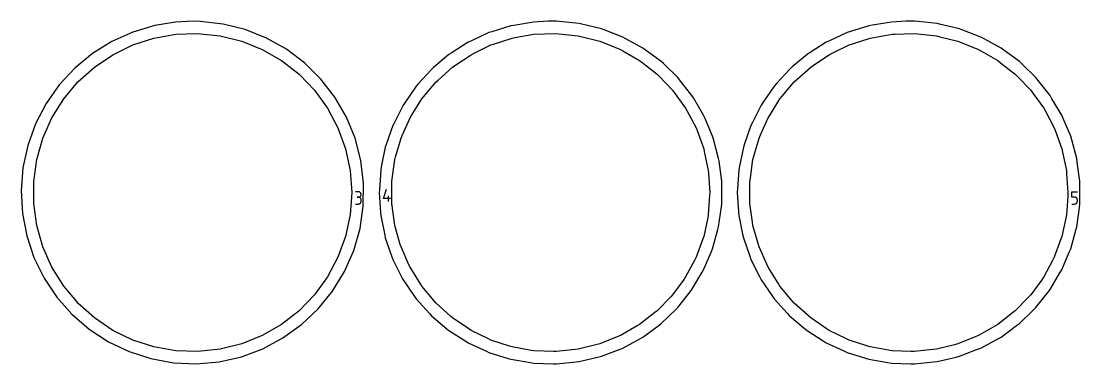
# Model space of a CAD drawing. Extents: x 0 to 800, y 0 to 1000.
# Drawn here: x 173.2 to 389.3, y 545.5 to 615.4 of the extents above; entities that cross this region are included whole.
import ezdxf

# ---------------------------------------------------------------- set-up
doc = ezdxf.new("R2010")
doc.units = 0
doc.header["$MEASUREMENT"] = 0
for name, color, linetype in [('annotation', 7, 'Continuous'), ('boundary', 7, 'Continuous'), ('hole', 7, 'Continuous')]:
    doc.layers.add(name, color=color, linetype=linetype)

msp = doc.modelspace()

# ---------------------------------------------------------------- linework, layer by layer
at = {"layer": 'annotation', "color": 1}
for p, q in [((242.001713, 580.617789), (241.442217, 580.617789)), ((242.001713, 579.498798), (241.72157, 579.498798)), ((241.72157, 579.498798), (242.001713, 579.498798)), ((242.102339, 580.608757), (242.001713, 580.617789)), ((242.001713, 579.498798), (242.102339, 579.507832)), ((242.102339, 579.489766), (242.001713, 579.498798)), ((242.001713, 579.498798), (242.001713, 579.498798)), ((242.197025, 580.582728), (242.102339, 580.608757)), ((242.102339, 579.507832), (242.197025, 579.533876)), ((242.197025, 579.463737), (242.102339, 579.489766)), ((242.284196, 580.541303), (242.197025, 580.582728)), ((242.197025, 579.533876), (242.284196, 579.575342)), ((242.284196, 579.422312), (242.197025, 579.463737)), ((242.362277, 580.486083), (242.284196, 580.541303)), ((242.284196, 579.575342), (242.362277, 579.630643)), ((242.362277, 579.367091), (242.284196, 579.422312)), ((242.429693, 580.418668), (242.362277, 580.486083)), ((242.362277, 579.630643), (242.429693, 579.69819)), ((242.429693, 579.299677), (242.362277, 579.367091)), ((242.484869, 580.34066), (242.429693, 580.418668)), ((242.429693, 579.69819), (242.484869, 579.776395)), ((242.484869, 579.221669), (242.429693, 579.299677)), ((242.52623, 580.25366), (242.484869, 580.34066)), ((242.484869, 579.776395), (242.52623, 579.863671)), ((242.52623, 579.134668), (242.484869, 579.221669)), ((242.552201, 580.159267), (242.52623, 580.25366)), ((242.52623, 579.863671), (242.552201, 579.95843)), ((242.552201, 579.040275), (242.52623, 579.134668)), ((242.561208, 580.059084), (242.552201, 580.159267)), ((242.552201, 579.95843), (242.561208, 580.059084)), ((242.561208, 580.059084), (242.561208, 580.059084)), ((247.145503, 579.208069), (247.704209, 581.16749)), ((248.544479, 579.208069), (247.145503, 579.208069)), ((248.125134, 578.647941), (248.125134, 579.766933)), ((387.63591, 579.498719), (387.63591, 580.620713)), ((387.63591, 580.620713), (388.754901, 580.620713)), ((388.195406, 579.498719), (387.63591, 579.498719)), ((388.295866, 579.489739), (388.195406, 579.498719)), ((388.390464, 579.46384), (388.295866, 579.489739)), ((388.477608, 579.422584), (388.390464, 579.46384)), ((388.55571, 579.367533), (388.477608, 579.422584)), ((388.623178, 579.300248), (388.55571, 579.367533)), ((388.678421, 579.222292), (388.623178, 579.300248)), ((388.71985, 579.135226), (388.678421, 579.222292)), ((388.745873, 579.040613), (388.71985, 579.135226)), ((241.442217, 578.101243), (242.001713, 578.101243)), ((242.001713, 578.101243), (242.102339, 578.11027)), ((242.001713, 578.101243), (242.001713, 578.101243)), ((242.102339, 578.11027), (242.197025, 578.136286)), ((242.197025, 578.136286), (242.284196, 578.177694)), ((242.284196, 578.177694), (242.362277, 578.232898)), ((242.362277, 578.232898), (242.429693, 578.300299)), ((242.429693, 578.300299), (242.484869, 578.378302)), ((242.484869, 578.378302), (242.52623, 578.465309)), ((242.52623, 578.465309), (242.552201, 578.559724)), ((242.561208, 578.940092), (242.552201, 579.040275)), ((242.552201, 578.559724), (242.561208, 578.659949)), ((242.561208, 578.659949), (242.561208, 578.940092)), ((242.561208, 578.940092), (242.561208, 578.940092)), ((387.63591, 578.101164), (388.195406, 578.101164)), ((388.195406, 578.101164), (388.295824, 578.110193)), ((388.195406, 578.101164), (388.195406, 578.101164)), ((388.295824, 578.110193), (388.3904, 578.136223)), ((388.3904, 578.136223), (388.477538, 578.177668)), ((388.477538, 578.177668), (388.555645, 578.232944)), ((388.555645, 578.232944), (388.623126, 578.300464)), ((388.623126, 578.300464), (388.678386, 578.378645)), ((388.678386, 578.378645), (388.719832, 578.4659)), ((388.719832, 578.4659), (388.745868, 578.560644)), ((388.745868, 578.560644), (388.754901, 578.661292)), ((388.754901, 578.940013), (388.745873, 579.040613)), ((388.754901, 578.661292), (388.754901, 578.940013)), ((388.754901, 578.940013), (388.754901, 578.940013))]:
    msp.add_line(p, q, dxfattribs=at)
at = {"layer": 'boundary', "color": 5}
for p, q in [((200.436397, 614.560293), (195.957984, 613.228979)), ((204.637595, 615.268943), (200.436397, 614.560293)), ((208.244734, 615.442985), (204.637595, 615.268943)), ((209.723349, 615.38364), (208.244734, 615.442985)), ((214.366119, 614.860986), (209.723349, 615.38364)), ((218.897842, 613.724174), (214.366119, 614.860986)), ((223.237569, 611.993485), (218.897842, 613.724174)), ((273.124074, 614.491274), (269.211125, 613.277462)), ((273.694607, 614.587511), (273.124074, 614.491274)), ((277.734441, 615.268943), (273.694607, 614.587511)), ((280.804245, 615.422967), (277.734441, 615.268943)), ((281.382515, 615.442301), (280.804245, 615.422967)), ((282.407332, 615.425175), (281.382515, 615.442301)), ((282.983015, 615.36726), (282.407332, 615.425175)), ((287.059317, 614.95718), (282.983015, 615.36726)), ((287.622151, 614.823051), (287.059317, 614.95718)), ((291.607467, 613.87331), (287.622151, 614.823051)), ((292.147396, 613.66536), (291.607467, 613.87331)), ((346.22092, 614.491274), (342.464267, 613.325945)), ((346.952816, 614.614729), (346.22092, 614.491274)), ((350.831288, 615.268943), (346.952816, 614.614729)), ((353.778474, 615.416815), (350.831288, 615.268943)), ((354.520296, 615.441617), (353.778474, 615.416815)), ((355.504178, 615.425175), (354.520296, 615.441617)), ((356.242681, 615.35088), (355.504178, 615.425175)), ((360.156164, 614.95718), (356.242681, 615.35088)), ((360.878182, 614.785116), (360.156164, 614.95718)), ((364.704314, 613.87331), (360.878182, 614.785116)), ((365.396949, 613.606545), (364.704314, 613.87331)), ((195.957984, 613.228979), (191.696959, 611.312633)), ((227.307898, 609.699809), (223.237569, 611.993485)), ((268.658512, 613.106039), (264.942245, 611.381516)), ((269.211125, 613.277462), (268.658512, 613.106039)), ((295.970527, 612.192902), (292.147396, 613.66536)), ((296.477921, 611.914841), (295.970527, 612.192902)), ((300.070679, 609.945949), (296.477921, 611.914841)), ((341.755359, 613.106039), (338.18753, 611.450398)), ((342.464267, 613.325945), (341.755359, 613.106039)), ((369.067373, 612.192902), (365.396949, 613.606545)), ((369.718273, 611.836198), (369.067373, 612.192902)), ((373.167526, 609.945949), (369.718273, 611.836198)), ((191.696959, 611.312633), (187.729392, 608.845448)), ((231.036221, 606.884075), (227.307898, 609.699809)), ((264.417408, 611.137967), (260.964171, 608.933501)), ((264.942245, 611.381516), (264.417408, 611.137967)), ((300.536488, 609.60274), (300.070679, 609.945949)), ((303.834794, 607.172544), (300.536488, 609.60274)), ((337.514255, 611.137967), (334.19895, 609.021554)), ((338.18753, 611.450398), (337.514255, 611.137967)), ((373.765079, 609.505671), (373.167526, 609.945949)), ((376.93164, 607.172544), (373.765079, 609.505671)), ((187.729392, 608.845448), (184.126104, 605.871452)), ((260.476482, 608.622171), (257.347914, 605.977104)), ((260.964171, 608.933501), (260.476482, 608.622171)), ((333.573328, 608.622171), (330.569725, 606.082756)), ((334.19895, 609.021554), (333.573328, 608.622171)), ((184.126104, 605.871452), (180.951283, 602.443713)), ((234.355939, 603.596534), (231.036221, 606.884075)), ((256.906077, 605.603549), (254.1579, 602.565078)), ((257.347914, 605.977104), (256.906077, 605.603549)), ((304.250696, 606.770312), (303.834794, 607.172544)), ((307.19562, 603.922185), (304.250696, 606.770312)), ((330.002923, 605.603549), (327.364517, 602.686444)), ((330.569725, 606.082756), (330.002923, 605.603549)), ((377.465171, 606.65655), (376.93164, 607.172544)), ((380.292466, 603.922185), (377.465171, 606.65655)), ((237.207881, 599.895845), (234.355939, 603.596534)), ((307.554203, 603.468107), (307.19562, 603.922185)), ((310.093263, 600.252868), (307.554203, 603.468107)), ((380.752467, 603.339681), (380.292466, 603.922185)), ((383.190109, 600.252868), (380.752467, 603.339681)), ((180.951283, 602.443713), (178.261746, 598.623404)), ((253.769784, 602.135965), (251.451204, 598.758317)), ((254.1579, 602.565078), (253.769784, 602.135965)), ((326.86663, 602.135965), (324.640661, 598.89323)), ((327.364517, 602.686444), (326.86663, 602.135965)), ((178.261746, 598.623404), (176.105335, 594.478694)), ((239.541108, 595.848051), (237.207881, 599.895845)), ((251.451204, 598.758317), (251.123758, 598.281302)), ((310.388122, 599.755047), (310.093263, 600.252868)), ((312.475963, 596.230074), (310.388122, 599.755047)), ((324.640661, 598.89323), (324.220604, 598.281302)), ((383.568363, 599.614249), (383.190109, 600.252868)), ((385.57281, 596.230074), (383.568363, 599.614249)), ((251.123758, 598.281302), (249.275987, 594.624747)), ((324.220604, 598.281302), (322.446639, 594.770801)), ((176.105335, 594.478694), (174.520638, 590.083548)), ((241.313999, 591.525383), (239.541108, 595.848051)), ((249.275987, 594.624747), (249.015032, 594.108343)), ((312.701838, 595.697394), (312.475963, 596.230074)), ((314.301218, 591.925589), (312.701838, 595.697394)), ((322.446639, 594.770801), (322.111879, 594.108343)), ((385.862569, 595.546737), (385.57281, 596.230074)), ((387.398065, 591.925589), (385.862569, 595.546737)), ((249.015032, 594.108343), (247.671162, 590.238136)), ((322.111879, 594.108343), (320.821687, 590.392723)), ((174.520638, 590.083548), (173.535893, 585.516397)), ((242.494916, 587.004982), (241.313999, 591.525383)), ((247.671162, 590.238136), (247.481372, 589.691559)), ((314.454079, 591.367556), (314.301218, 591.925589)), ((315.536457, 587.416228), (314.454079, 591.367556)), ((320.821687, 590.392723), (320.578218, 589.691559)), ((387.594159, 591.209728), (387.398065, 591.925589)), ((388.633303, 587.416228), (387.594159, 591.209728)), ((247.481372, 589.691559), (246.665334, 585.67676)), ((320.578218, 589.691559), (319.794776, 585.837122)), ((243.062779, 582.367512), (242.494916, 587.004982)), ((246.665334, 585.67676), (246.550088, 585.109762)), ((315.613574, 586.8428), (315.536457, 587.416228)), ((316.159626, 582.782461), (315.613574, 586.8428)), ((319.794776, 585.837122), (319.646934, 585.109762)), ((388.732231, 586.680618), (388.633303, 587.416228)), ((389.256472, 582.782461), (388.732231, 586.680618)), ((173.535893, 585.516397), (173.16865, 580.858742)), ((246.550088, 585.109762), (246.276428, 581.022018)), ((319.646934, 585.109762), (319.384205, 581.185295)), ((243.007473, 577.69573), (243.062779, 582.367512)), ((316.159626, 582.20387), (316.159626, 582.782461)), ((316.159626, 578.106977), (316.159626, 582.20387)), ((389.256472, 582.040228), (389.256472, 582.782461)), ((389.256472, 578.106977), (389.256472, 582.040228)), ((173.16865, 580.858742), (173.425524, 576.193698)), ((246.276428, 581.022018), (246.237779, 580.444719)), ((246.237779, 580.444719), (246.51144, 576.356975)), ((319.384205, 581.185295), (319.334626, 580.444719)), ((319.334626, 580.444719), (319.597355, 576.520252)), ((242.329983, 573.073004), (243.007473, 577.69573)), ((315.536457, 573.47321), (316.082509, 577.533549)), ((316.082509, 577.533549), (316.159626, 578.106977)), ((388.633303, 573.47321), (389.157544, 577.371367)), ((389.157544, 577.371367), (389.256472, 578.106977)), ((173.425524, 576.193698), (174.301874, 571.604514)), ((246.51144, 576.356975), (246.550088, 575.779676)), ((246.550088, 575.779676), (247.366125, 571.764877)), ((319.597355, 576.520252), (319.646934, 575.779676)), ((319.646934, 575.779676), (320.430377, 571.925239)), ((241.04238, 568.581827), (242.329983, 573.073004)), ((314.301218, 568.96385), (315.383596, 572.915177)), ((315.383596, 572.915177), (315.536457, 573.47321)), ((387.398065, 568.96385), (388.437209, 572.757349)), ((388.437209, 572.757349), (388.633303, 573.47321)), ((174.301874, 571.604514), (175.782074, 567.173086)), ((247.366125, 571.764877), (247.481372, 571.197879)), ((247.481372, 571.197879), (248.825242, 567.327673)), ((320.430377, 571.925239), (320.578218, 571.197879)), ((320.578218, 571.197879), (321.86841, 567.48226)), ((239.167652, 564.302343), (241.04238, 568.581827)), ((312.475963, 564.659366), (314.075343, 568.43117)), ((314.075343, 568.43117), (314.301218, 568.96385)), ((387.108305, 568.280513), (387.398065, 568.96385)), ((175.782074, 567.173086), (177.839762, 562.978487)), ((248.825242, 567.327673), (249.015032, 566.781096)), ((249.015032, 566.781096), (250.862803, 563.124541)), ((321.86841, 567.48226), (322.111879, 566.781096)), ((322.111879, 566.781096), (323.885844, 563.270595)), ((385.57281, 564.659366), (387.108305, 568.280513)), ((236.739251, 560.31092), (239.167652, 564.302343)), ((310.093263, 560.636572), (312.181104, 564.161545)), ((312.181104, 564.161545), (312.475963, 564.659366)), ((383.190109, 560.636572), (385.194556, 564.020747)), ((385.194556, 564.020747), (385.57281, 564.659366)), ((177.839762, 562.978487), (180.438103, 559.095576)), ((250.862803, 563.124541), (251.123758, 562.608137)), ((251.123758, 562.608137), (253.442338, 559.230489)), ((323.885844, 563.270595), (324.220604, 562.608137)), ((324.220604, 562.608137), (326.446574, 559.365403)), ((233.8005, 556.678785), (236.739251, 560.31092)), ((307.19562, 556.967254), (309.734679, 560.182494)), ((309.734679, 560.182494), (310.093263, 560.636572)), ((380.292466, 556.967254), (382.730108, 560.054068)), ((382.730108, 560.054068), (383.190109, 560.636572)), ((180.438103, 559.095576), (183.530884, 555.593638)), ((253.442338, 559.230489), (253.769784, 558.753475)), ((253.769784, 558.753475), (256.51796, 555.715004)), ((326.446574, 559.365403), (326.86663, 558.753475)), ((326.86663, 558.753475), (329.505037, 555.836369)), ((183.530884, 555.593638), (187.062762, 552.535171)), ((230.403882, 553.470753), (233.8005, 556.678785)), ((256.51796, 555.715004), (256.906077, 555.28589)), ((303.834794, 553.716892), (306.779718, 556.565022)), ((306.779718, 556.565022), (307.19562, 556.967254)), ((329.505037, 555.836369), (330.002923, 555.28589)), ((376.93164, 553.716892), (379.758935, 556.451259)), ((379.758935, 556.451259), (380.292466, 556.967254)), ((226.609944, 550.744074), (230.403882, 553.470753)), ((256.906077, 555.28589), (260.034644, 552.640823)), ((300.070679, 550.943491), (303.368985, 553.373684)), ((303.368985, 553.373684), (303.834794, 553.716892)), ((330.002923, 555.28589), (333.006526, 552.746475)), ((373.167526, 550.943491), (376.334087, 553.276615)), ((376.334087, 553.276615), (376.93164, 553.716892)), ((187.062762, 552.535171), (190.970804, 549.97475)), ((260.034644, 552.640823), (260.476482, 552.267268)), ((260.476482, 552.267268), (263.929718, 550.062803)), ((333.006526, 552.746475), (333.573328, 552.267268)), ((333.573328, 552.267268), (336.888632, 550.150856)), ((190.970804, 549.97475), (195.185268, 547.958067)), ((222.486459, 548.547402), (226.609944, 550.744074)), ((263.929718, 550.062803), (264.417408, 549.751473)), ((264.417408, 549.751473), (268.133676, 548.026949)), ((295.970527, 548.696538), (299.563286, 550.665431)), ((299.563286, 550.665431), (300.070679, 550.943491)), ((336.888632, 550.150856), (337.514255, 549.751473)), ((337.514255, 549.751473), (341.082084, 548.095832)), ((369.067373, 548.696538), (372.516627, 550.586787)), ((372.516627, 550.586787), (373.167526, 550.943491)), ((195.185268, 547.958067), (199.630909, 546.521105)), ((213.549607, 545.890725), (218.106973, 546.919936)), ((218.106973, 546.919936), (222.486459, 548.547402)), ((268.133676, 548.026949), (268.658512, 547.7834)), ((268.658512, 547.7834), (272.57146, 546.569588)), ((287.059317, 545.93226), (291.044634, 546.882001)), ((291.044634, 546.882001), (291.607467, 547.01613)), ((291.607467, 547.01613), (295.430598, 548.488588)), ((295.430598, 548.488588), (295.970527, 548.696538)), ((341.082084, 548.095832), (341.755359, 547.7834)), ((341.755359, 547.7834), (345.512012, 546.618071)), ((360.156164, 545.93226), (363.982295, 546.844065)), ((363.982295, 546.844065), (364.704314, 547.01613)), ((364.704314, 547.01613), (368.374738, 548.429773)), ((368.374738, 548.429773), (369.067373, 548.696538)), ((199.630909, 546.521105), (204.228425, 545.689515)), ((204.228425, 545.689515), (208.895766, 545.478131)), ((208.895766, 545.478131), (213.549607, 545.890725)), ((272.57146, 546.569588), (273.124074, 546.398165)), ((273.124074, 546.398165), (277.163908, 545.716733)), ((277.163908, 545.716733), (277.734441, 545.620496)), ((277.734441, 545.620496), (281.829061, 545.483599)), ((281.829061, 545.483599), (282.407332, 545.464265)), ((282.407332, 545.464265), (286.483634, 545.874345)), ((286.483634, 545.874345), (287.059317, 545.93226)), ((345.512012, 546.618071), (346.22092, 546.398165)), ((346.22092, 546.398165), (350.099392, 545.743951)), ((350.099392, 545.743951), (350.831288, 545.620496)), ((350.831288, 545.620496), (354.762357, 545.489067)), ((354.762357, 545.489067), (355.504178, 545.464265)), ((355.504178, 545.464265), (359.417661, 545.857966)), ((359.417661, 545.857966), (360.156164, 545.93226))]:
    msp.add_line(p, q, dxfattribs=at)
at = {"layer": 'hole', "color": 5}
for p, q in [((195.966214, 610.578193), (200.278502, 611.97933)), ((200.278502, 611.97933), (204.743758, 612.76668)), ((204.743758, 612.76668), (209.174533, 612.926678)), ((209.174533, 612.926678), (213.784515, 612.450971)), ((213.784515, 612.450971), (218.184006, 611.354054)), ((269.596706, 610.751583), (273.375348, 611.97933)), ((273.375348, 611.97933), (273.927924, 612.076765)), ((273.927924, 612.076765), (277.840604, 612.76668)), ((277.840604, 612.76668), (282.231681, 612.927371)), ((282.231681, 612.927371), (282.930073, 612.86627)), ((282.930073, 612.86627), (286.881362, 612.450971)), ((286.881362, 612.450971), (287.425799, 612.315227)), ((287.425799, 612.315227), (291.280853, 611.354054)), ((342.844483, 610.800623), (346.472195, 611.97933)), ((346.472195, 611.97933), (347.181054, 612.104322)), ((347.181054, 612.104322), (350.937451, 612.76668)), ((350.937451, 612.76668), (351.476753, 612.794943)), ((351.476753, 612.794943), (355.288828, 612.928064)), ((355.288828, 612.928064), (356.184746, 612.849682)), ((356.184746, 612.849682), (359.978208, 612.450971)), ((359.978208, 612.450971), (360.676627, 612.276835)), ((360.676627, 612.276835), (364.377699, 611.354054)), ((191.890935, 608.590544), (195.966214, 610.578193)), ((218.184006, 611.354054), (222.388031, 609.655526)), ((222.388031, 609.655526), (226.31473, 607.388441)), ((265.492097, 608.836516), (269.063061, 610.578193)), ((269.063061, 610.578193), (269.596706, 610.751583)), ((291.280853, 611.354054), (291.801101, 611.143861)), ((291.801101, 611.143861), (295.484878, 609.655526)), ((295.484878, 609.655526), (295.970807, 609.374974)), ((295.970807, 609.374974), (299.411576, 607.388441)), ((338.731578, 608.906084), (342.159907, 610.578193)), ((342.159907, 610.578193), (342.844483, 610.800623)), ((364.377699, 611.354054), (365.045088, 611.084413)), ((365.045088, 611.084413), (368.581724, 609.655526)), ((368.581724, 609.655526), (369.205088, 609.295626)), ((188.131931, 606.055068), (191.890935, 608.590544)), ((226.31473, 607.388441), (229.88769, 604.596926)), ((261.693954, 606.368833), (264.987781, 608.590544)), ((264.987781, 608.590544), (265.492097, 608.836516)), ((299.411576, 607.388441), (299.85373, 607.042991)), ((334.922366, 606.457575), (338.084628, 608.590544)), ((338.084628, 608.590544), (338.731578, 608.906084)), ((369.205088, 609.295626), (372.508423, 607.388441)), ((372.508423, 607.388441), (373.07563, 606.945288)), ((184.762409, 603.021116), (188.131931, 606.055068)), ((258.276234, 603.396567), (261.228778, 606.055068)), ((261.228778, 606.055068), (261.693954, 606.368833)), ((299.85373, 607.042991), (302.984537, 604.596926)), ((331.491014, 603.502755), (334.325624, 606.055068)), ((334.325624, 606.055068), (334.922366, 606.457575)), ((373.07563, 606.945288), (376.081383, 604.596926)), ((181.847866, 599.54774), (184.762409, 603.021116)), ((229.88769, 604.596926), (233.037409, 601.335316)), ((255.305387, 599.97757), (257.859256, 603.021116)), ((257.859256, 603.021116), (258.276234, 603.396567)), ((302.984537, 604.596926), (303.374314, 604.193302)), ((303.374314, 604.193302), (306.134255, 601.335316)), ((328.504242, 600.099138), (330.956102, 603.021116)), ((330.956102, 603.021116), (331.491014, 603.502755)), ((376.081383, 604.596926), (376.581401, 604.079146)), ((376.581401, 604.079146), (379.231102, 601.335316)), ((233.037409, 601.335316), (235.702509, 597.667096)), ((306.134255, 601.335316), (306.464061, 600.881374)), ((306.464061, 600.881374), (308.799356, 597.667096)), ((379.231102, 601.335316), (379.654186, 600.752986)), ((379.654186, 600.752986), (381.896202, 597.667096)), ((179.445139, 595.702546), (181.847866, 599.54774)), ((252.839323, 596.178389), (254.944712, 599.54774)), ((254.944712, 599.54774), (255.305387, 599.97757)), ((326.020265, 596.31297), (328.041559, 599.54774)), ((328.041559, 599.54774), (328.504242, 600.099138)), ((235.702509, 597.667096), (237.831149, 593.663659)), ((308.799356, 597.667096), (309.062775, 597.17167)), ((309.062775, 597.17167), (310.927996, 593.663659)), ((381.896202, 597.667096), (382.234124, 597.03155)), ((382.234124, 597.03155), (384.024842, 593.663659)), ((177.600923, 591.560374), (179.445139, 595.702546)), ((250.925991, 592.072968), (252.541985, 595.702546)), ((252.541985, 595.702546), (252.839323, 596.178389)), ((324.087385, 592.217944), (325.638832, 595.702546)), ((325.638832, 595.702546), (326.020265, 596.31297)), ((237.831149, 593.663659), (239.381939, 589.402933)), ((310.927996, 593.663659), (311.119906, 593.136394)), ((311.119906, 593.136394), (312.478785, 589.402933)), ((323.794616, 591.560374), (324.087385, 592.217944)), ((384.024842, 593.663659), (384.27103, 592.987269)), ((384.27103, 592.987269), (385.575632, 589.402933)), ((176.351154, 587.201849), (177.600923, 591.560374)), ((249.602659, 587.741216), (250.697769, 591.560374)), ((250.697769, 591.560374), (250.925991, 592.072968)), ((322.743247, 587.893765), (323.794616, 591.560374)), ((239.381939, 589.402933), (240.324665, 584.967844)), ((312.478785, 589.402933), (312.595448, 588.85409)), ((312.595448, 588.85409), (313.421512, 584.967844)), ((322.544847, 587.201849), (322.743247, 587.893765)), ((385.575632, 589.402933), (385.725289, 588.698862)), ((385.725289, 588.698862), (386.518358, 584.967844)), ((175.720088, 582.711804), (176.351154, 587.201849)), ((248.895028, 583.267448), (249.448, 587.201849)), ((249.448, 587.201849), (249.602659, 587.741216)), ((322.013962, 583.424599), (322.544847, 587.201849)), ((240.324665, 584.967844), (240.64094, 580.444719)), ((313.421512, 584.967844), (313.460651, 584.408108)), ((313.460651, 584.408108), (313.737787, 580.444719)), ((386.518358, 584.967844), (386.568567, 584.249798)), ((386.568567, 584.249798), (386.834633, 580.444719)), ((175.720088, 578.177634), (175.720088, 582.711804)), ((248.816934, 582.711804), (248.895028, 583.267448)), ((248.816934, 578.738737), (248.816934, 582.711804)), ((321.913781, 582.711804), (322.013962, 583.424599)), ((321.913781, 578.897433), (321.913781, 582.711804)), ((240.64094, 580.444719), (240.324665, 575.921594)), ((313.698648, 579.884982), (313.421512, 575.921594)), ((313.737787, 580.444719), (313.698648, 579.884982)), ((386.784424, 579.726673), (386.518358, 575.921594)), ((386.834633, 580.444719), (386.784424, 579.726673)), ((176.351154, 573.687589), (175.720088, 578.177634)), ((248.816934, 578.177634), (248.816934, 578.738737)), ((249.369906, 574.243232), (248.816934, 578.177634)), ((321.913781, 578.177634), (321.913781, 578.897433)), ((322.444665, 574.400384), (321.913781, 578.177634)), ((240.324665, 575.921594), (239.381939, 571.486506)), ((313.304849, 575.372751), (312.478785, 571.486506)), ((313.421512, 575.921594), (313.304849, 575.372751)), ((386.3687, 575.217523), (385.575632, 571.486506)), ((386.518358, 575.921594), (386.3687, 575.217523)), ((177.600923, 569.329066), (176.351154, 573.687589)), ((249.448, 573.687589), (249.369906, 574.243232)), ((250.54311, 569.868433), (249.448, 573.687589)), ((322.544847, 573.687589), (322.444665, 574.400384)), ((323.596215, 570.020981), (322.544847, 573.687589)), ((239.381939, 571.486506), (237.831149, 567.225779)), ((312.286875, 570.959241), (310.927996, 567.225779)), ((312.478785, 571.486506), (312.286875, 570.959241)), ((385.329444, 570.810115), (384.024842, 567.225779)), ((385.575632, 571.486506), (385.329444, 570.810115)), ((179.445139, 565.186894), (177.600923, 569.329066)), ((250.697769, 569.329066), (250.54311, 569.868433)), ((252.313763, 565.699488), (250.697769, 569.329066)), ((323.794616, 569.329066), (323.596215, 570.020981)), ((325.346062, 565.844464), (323.794616, 569.329066)), ((237.831149, 567.225779), (235.702509, 563.222344)), ((310.664577, 566.730354), (308.799356, 563.222344)), ((310.927996, 567.225779), (310.664577, 566.730354)), ((383.686921, 566.590234), (381.896202, 563.222344)), ((384.024842, 567.225779), (383.686921, 566.590234)), ((181.847866, 561.341698), (179.445139, 565.186894)), ((252.541985, 565.186894), (252.313763, 565.699488)), ((254.647375, 561.817541), (252.541985, 565.186894)), ((325.638832, 565.186894), (325.346062, 565.844464)), ((327.660126, 561.952123), (325.638832, 565.186894)), ((235.702509, 563.222344), (233.037409, 559.554124)), ((308.469549, 562.768402), (306.134255, 559.554124)), ((308.799356, 563.222344), (308.469549, 562.768402)), ((328.041559, 561.341698), (327.660126, 561.952123)), ((381.473117, 562.640014), (379.231102, 559.554124)), ((381.896202, 563.222344), (381.473117, 562.640014)), ((184.503743, 558.176586), (181.847866, 561.341698)), ((254.944712, 561.341698), (254.647375, 561.817541)), ((257.498581, 558.298154), (254.944712, 561.341698)), ((330.493418, 558.419722), (328.041559, 561.341698)), ((184.762409, 557.868324), (184.503743, 558.176586)), ((188.131931, 554.834372), (184.762409, 557.868324)), ((233.037409, 559.554124), (229.88769, 556.292513)), ((257.859255, 557.868324), (257.498581, 558.298154)), ((260.811799, 555.209824), (257.859255, 557.868324)), ((305.744477, 559.1505), (302.984537, 556.292513)), ((306.134255, 559.554124), (305.744477, 559.1505)), ((330.956102, 557.868324), (330.493418, 558.419722)), ((333.790713, 555.316012), (330.956102, 557.868324)), ((378.731084, 559.036343), (376.081383, 556.292513)), ((379.231102, 559.554124), (378.731084, 559.036343)), ((229.88769, 556.292513), (226.31473, 553.500999)), ((302.542383, 555.947064), (299.411576, 553.500999)), ((302.984537, 556.292513), (302.542383, 555.947064)), ((375.514176, 555.849361), (372.508423, 553.500999)), ((376.081383, 556.292513), (375.514176, 555.849361)), ((191.890935, 552.298895), (188.131931, 554.834372)), ((226.31473, 553.500999), (222.388031, 551.233913)), ((261.228778, 554.834372), (260.811799, 555.209824)), ((264.522604, 552.61266), (261.228778, 554.834372)), ((298.925647, 553.220447), (295.484878, 551.233913)), ((299.411576, 553.500999), (298.925647, 553.220447)), ((334.325624, 554.834372), (333.790713, 555.316012)), ((337.487886, 552.701402), (334.325624, 554.834372)), ((372.508423, 553.500999), (371.885059, 553.141099)), ((195.966214, 550.311247), (191.890935, 552.298895)), ((222.388031, 551.233913), (218.184006, 549.535386)), ((264.987781, 552.298895), (264.522604, 552.61266)), ((268.558745, 550.557218), (264.987781, 552.298895)), ((295.484878, 551.233913), (294.96463, 551.023721)), ((338.084628, 552.298895), (337.487886, 552.701402)), ((341.512957, 550.626786), (338.084628, 552.298895)), ((368.581724, 551.233913), (367.914335, 550.964272)), ((371.885059, 553.141099), (368.581724, 551.233913)), ((200.278502, 548.910109), (195.966214, 550.311247)), ((204.743758, 548.12276), (200.278502, 548.910109)), ((218.184006, 549.535386), (213.784515, 548.438469)), ((269.063061, 550.311247), (268.558745, 550.557218)), ((272.841703, 549.0835), (269.063061, 550.311247)), ((273.375348, 548.910109), (272.841703, 549.0835)), ((277.288029, 548.220195), (273.375348, 548.910109)), ((290.736416, 549.399642), (286.881362, 548.438469)), ((291.280853, 549.535386), (290.736416, 549.399642)), ((294.96463, 551.023721), (291.280853, 549.535386)), ((342.159907, 550.311247), (341.512957, 550.626786)), ((345.787619, 549.13254), (342.159907, 550.311247)), ((346.472195, 548.910109), (345.787619, 549.13254)), ((350.228591, 548.247752), (346.472195, 548.910109)), ((363.67928, 549.36125), (359.978208, 548.438469)), ((364.377699, 549.535386), (363.67928, 549.36125)), ((367.914335, 550.964272), (364.377699, 549.535386)), ((209.275199, 547.964518), (204.743758, 548.12276)), ((213.784515, 548.438469), (209.275199, 547.964518)), ((277.840604, 548.12276), (277.288029, 548.220195)), ((281.81128, 547.984101), (277.840604, 548.12276)), ((282.372046, 547.964518), (281.81128, 547.984101)), ((286.323334, 548.379817), (282.372046, 547.964518)), ((286.881362, 548.438469), (286.323334, 548.379817)), ((350.937451, 548.12276), (350.228591, 548.247752)), ((354.749526, 547.989639), (350.937451, 548.12276)), ((355.468892, 547.964518), (354.749526, 547.989639)), ((359.262354, 548.363229), (355.468892, 547.964518)), ((359.978208, 548.438469), (359.262354, 548.363229))]:
    msp.add_line(p, q, dxfattribs=at)

doc.saveas('drawing.dxf')
